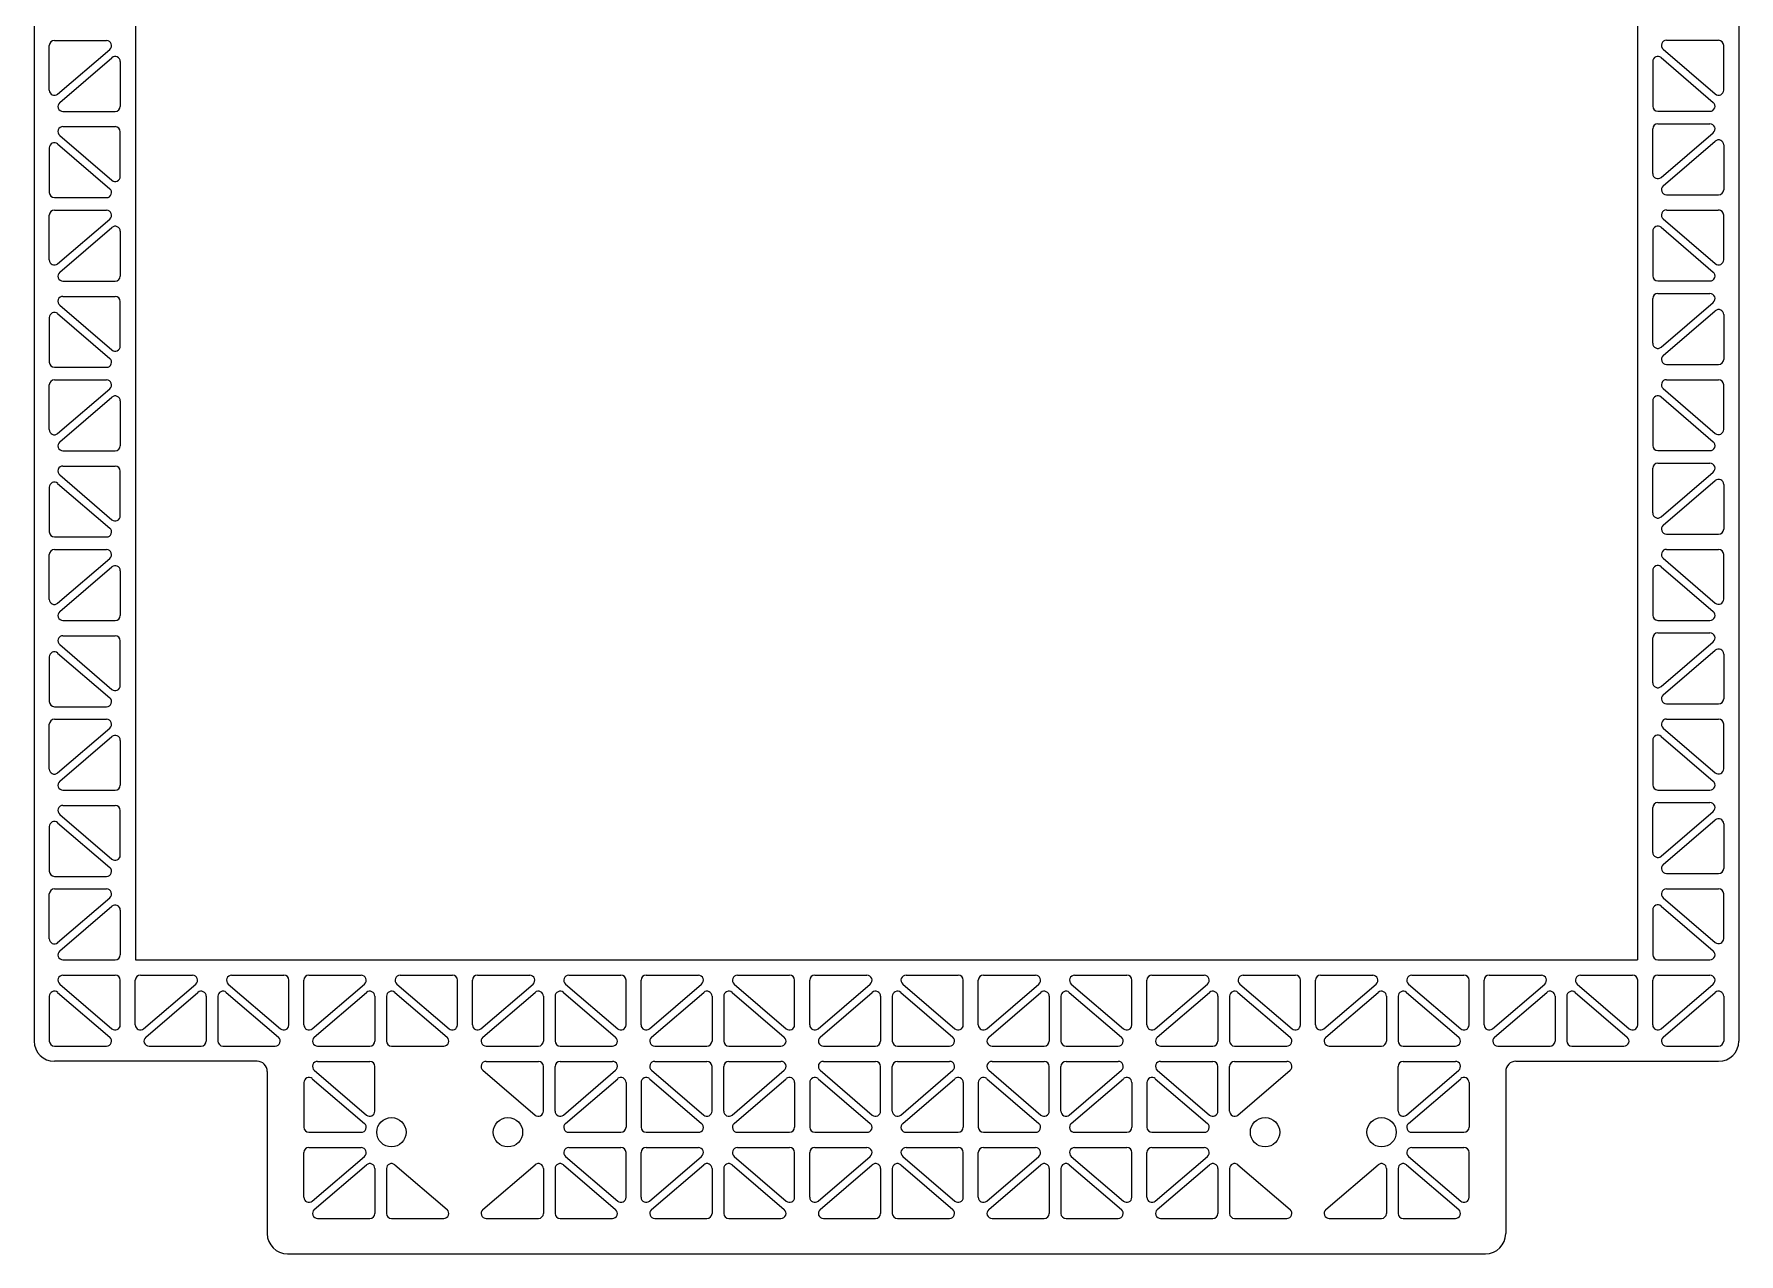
# Model space of a CAD drawing. Extents: x -3.36 to 3.27, y -5.61 to 4.11.
# Drawn here: x -3.36 to 3.27, y -5.61 to -0.87 of the extents above; entities that cross this region are included whole.
import ezdxf

# ---------------------------------------------------------------- set-up
doc = ezdxf.new("R2010")
doc.units = 0
doc.header["$MEASUREMENT"] = 0
doc.layers.add('VISIBLE', color=7, linetype='CONTINUOUS')

msp = doc.modelspace()

# ---------------------------------------------------------------- linework, layer by layer
at = {"layer": 'VISIBLE'}
for p, q in [((-3.3583, 4.0331), (-3.3583, -4.7811)), ((3.2657, 4.0331), (3.2657, -4.7811)), ((-2.9646, 3.7181), (-2.9646, -4.4661)), ((2.872, 3.7181), (2.872, -4.4661)), ((-3.2992, -1.0886), (-3.2992, -0.9149)), ((-3.2795, -0.8952), (-3.0768, -0.8952)), ((2.9842, -0.8946), (3.1869, -0.8946)), ((3.2066, -1.088), (3.2066, -0.9143)), ((-3.2667, -1.1035), (-3.064, -0.9298)), ((-3.2588, -1.1361), (-3.0561, -0.9624)), ((-3.0236, -0.9773), (-3.0236, -1.1511)), ((2.931, -0.9768), (2.931, -1.1505)), ((2.9635, -0.9618), (3.1662, -1.1356)), ((2.9714, -0.9292), (3.1741, -1.103)), ((-3.246, -1.1708), (-3.0433, -1.1708)), ((2.9507, -1.1702), (3.1534, -1.1702)), ((-3.246, -1.2299), (-3.0433, -1.2299)), ((-3.0236, -1.4233), (-3.0236, -1.2496)), ((2.931, -1.4123), (2.931, -1.2386)), ((2.9507, -1.2189), (3.1534, -1.2189)), ((2.9635, -1.4273), (3.1662, -1.2535)), ((-3.2992, -1.3121), (-3.2992, -1.4858)), ((-3.2667, -1.2971), (-3.064, -1.4709)), ((-3.2588, -1.2646), (-3.0561, -1.4383)), ((2.9714, -1.4599), (3.1741, -1.2861)), ((3.2066, -1.3011), (3.2066, -1.4748)), ((-3.2795, -1.5055), (-3.0768, -1.5055)), ((2.9842, -1.4945), (3.1869, -1.4945)), ((-3.2992, -1.7476), (-3.2992, -1.5739)), ((-3.2795, -1.5542), (-3.0768, -1.5542)), ((-3.2667, -1.7626), (-3.064, -1.5889)), ((2.9714, -1.5883), (3.1741, -1.762)), ((2.9842, -1.5537), (3.1869, -1.5537)), ((3.2066, -1.7471), (3.2066, -1.5733)), ((-3.2588, -1.7952), (-3.0561, -1.6214)), ((-3.0236, -1.6364), (-3.0236, -1.8101)), ((2.931, -1.6358), (2.931, -1.8096)), ((2.9635, -1.6209), (3.1662, -1.7946)), ((-3.246, -1.8298), (-3.0433, -1.8298)), ((2.9507, -1.8292), (3.1534, -1.8292)), ((-3.246, -1.889), (-3.0433, -1.889)), ((-3.0236, -2.0824), (-3.0236, -1.9087)), ((2.931, -2.0714), (2.931, -1.8976)), ((2.9507, -1.878), (3.1534, -1.878)), ((2.9635, -2.0863), (3.1662, -1.9126)), ((-3.2992, -1.9711), (-3.2992, -2.1449)), ((-3.2667, -1.9562), (-3.064, -2.1299)), ((-3.2588, -1.9236), (-3.0561, -2.0973)), ((2.9714, -2.1189), (3.1741, -1.9452)), ((3.2066, -1.9601), (3.2066, -2.1339)), ((-3.2795, -2.1646), (-3.0768, -2.1646)), ((2.9842, -2.1535), (3.1869, -2.1535)), ((-3.2992, -2.4067), (-3.2992, -2.233)), ((-3.2795, -2.2133), (-3.0768, -2.2133)), ((-3.2667, -2.4216), (-3.064, -2.2479)), ((2.9714, -2.2473), (3.1741, -2.4211)), ((2.9842, -2.2127), (3.1869, -2.2127)), ((3.2066, -2.4061), (3.2066, -2.2324)), ((-3.2588, -2.4542), (-3.0561, -2.2805)), ((-3.0236, -2.2954), (-3.0236, -2.4692)), ((2.931, -2.2949), (2.931, -2.4686)), ((2.9635, -2.2799), (3.1662, -2.4537)), ((-3.246, -2.4889), (-3.0433, -2.4889)), ((2.9507, -2.4883), (3.1534, -2.4883)), ((-3.2588, -2.5827), (-3.0561, -2.7564)), ((-3.246, -2.548), (-3.0433, -2.548)), ((-3.0236, -2.7415), (-3.0236, -2.5677)), ((2.931, -2.7304), (2.931, -2.5567)), ((2.9507, -2.537), (3.1534, -2.537)), ((2.9635, -2.7454), (3.1662, -2.5716)), ((-3.2992, -2.6302), (-3.2992, -2.8039)), ((-3.2667, -2.6153), (-3.064, -2.789)), ((2.9714, -2.778), (3.1741, -2.6042)), ((3.2066, -2.6192), (3.2066, -2.7929)), ((-3.2795, -2.8236), (-3.0768, -2.8236)), ((2.9842, -2.8126), (3.1869, -2.8126)), ((-3.2992, -3.0658), (-3.2992, -2.892)), ((-3.2795, -2.8723), (-3.0768, -2.8723)), ((-3.2667, -3.0807), (-3.064, -2.907)), ((2.9714, -2.9064), (3.1741, -3.0801)), ((2.9842, -2.8718), (3.1869, -2.8718)), ((3.2066, -3.0652), (3.2066, -2.8915)), ((-3.2588, -3.1133), (-3.0561, -2.9396)), ((-3.0236, -2.9545), (-3.0236, -3.1282)), ((2.931, -2.9539), (2.931, -3.1277)), ((2.9635, -2.939), (3.1662, -3.1127)), ((-3.246, -3.1479), (-3.0433, -3.1479)), ((2.9507, -3.1474), (3.1534, -3.1474)), ((-3.2588, -3.2417), (-3.0561, -3.4155)), ((-3.246, -3.2071), (-3.0433, -3.2071)), ((-3.0236, -3.4005), (-3.0236, -3.2268)), ((2.931, -3.3895), (2.931, -3.2158)), ((2.9507, -3.1961), (3.1534, -3.1961)), ((2.9635, -3.4044), (3.1662, -3.2307)), ((-3.2992, -3.2893), (-3.2992, -3.463)), ((-3.2667, -3.2743), (-3.064, -3.448)), ((2.9714, -3.437), (3.1741, -3.2633)), ((3.2066, -3.2782), (3.2066, -3.452)), ((-3.2795, -3.4827), (-3.0768, -3.4827)), ((2.9842, -3.4717), (3.1869, -3.4717)), ((-3.2992, -3.7248), (-3.2992, -3.5511)), ((-3.2795, -3.5314), (-3.0768, -3.5314)), ((-3.2667, -3.7398), (-3.064, -3.566)), ((2.9714, -3.5655), (3.1741, -3.7392)), ((2.9842, -3.5308), (3.1869, -3.5308)), ((3.2066, -3.7242), (3.2066, -3.5505)), ((-3.2588, -3.7723), (-3.0561, -3.5986)), ((-3.0236, -3.6136), (-3.0236, -3.7873)), ((2.931, -3.613), (2.931, -3.7867)), ((2.9635, -3.598), (3.1662, -3.7718)), ((-3.246, -3.807), (-3.0433, -3.807)), ((2.9507, -3.8064), (3.1534, -3.8064)), ((-3.2588, -3.9008), (-3.0561, -4.0745)), ((-3.246, -3.8661), (-3.0433, -3.8661)), ((-3.0236, -4.0596), (-3.0236, -3.8858)), ((2.931, -4.0485), (2.931, -3.8748)), ((2.9507, -3.8551), (3.1534, -3.8551)), ((2.9635, -4.0635), (3.1662, -3.8898)), ((-3.2992, -3.9483), (-3.2992, -4.122)), ((-3.2667, -3.9334), (-3.064, -4.1071)), ((2.9714, -4.0961), (3.1741, -3.9223)), ((3.2066, -3.9373), (3.2066, -4.111)), ((-3.2795, -4.1417), (-3.0768, -4.1417)), ((2.9842, -4.1307), (3.1869, -4.1307)), ((-3.2992, -4.3839), (-3.2992, -4.2101)), ((-3.2795, -4.1904), (-3.0768, -4.1904)), ((-3.2667, -4.3988), (-3.064, -4.2251)), ((2.9714, -4.2245), (3.1741, -4.3982)), ((2.9842, -4.1899), (3.1869, -4.1899)), ((3.2066, -4.3833), (3.2066, -4.2096)), ((-3.2588, -4.4314), (-3.0561, -4.2577)), ((-3.0236, -4.2726), (-3.0236, -4.4463)), ((2.931, -4.272), (2.931, -4.4458)), ((2.9635, -4.2571), (3.1662, -4.4308)), ((-3.246, -4.466), (-3.0433, -4.466)), ((-2.9646, -4.4661), (2.872, -4.4661)), ((2.9507, -4.4655), (3.1534, -4.4655)), ((-3.2588, -4.5598), (-3.0561, -4.7336)), ((-3.246, -4.5252), (-3.0433, -4.5252)), ((-3.0236, -4.7186), (-3.0236, -4.5449)), ((-2.9651, -4.7186), (-2.9651, -4.5449)), ((-2.9454, -4.5252), (-2.7427, -4.5252)), ((-2.9326, -4.7336), (-2.7299, -4.5598)), ((-2.6037, -4.5598), (-2.401, -4.7336)), ((-2.5909, -4.5252), (-2.3882, -4.5252)), ((-2.3685, -4.7186), (-2.3685, -4.5449)), ((-2.3099, -4.7186), (-2.3099, -4.5449)), ((-2.2903, -4.5252), (-2.0876, -4.5252)), ((-2.2774, -4.7336), (-2.0748, -4.5598)), ((-1.9486, -4.5598), (-1.7459, -4.7336)), ((-1.9358, -4.5252), (-1.7331, -4.5252)), ((-1.7134, -4.7186), (-1.7134, -4.5449)), ((-1.6548, -4.7186), (-1.6548, -4.5449)), ((-1.6351, -4.5252), (-1.4325, -4.5252)), ((-1.6223, -4.7336), (-1.4196, -4.5598)), ((-1.2935, -4.5598), (-1.0908, -4.7336)), ((-1.2806, -4.5252), (-1.078, -4.5252)), ((-1.0583, -4.7186), (-1.0583, -4.5449)), ((-0.9997, -4.7186), (-0.9997, -4.5449)), ((-0.98, -4.5252), (-0.7773, -4.5252)), ((-0.9672, -4.7336), (-0.7645, -4.5598)), ((-0.6383, -4.5598), (-0.4356, -4.7336)), ((-0.6255, -4.5252), (-0.4228, -4.5252)), ((-0.4031, -4.7186), (-0.4031, -4.5449)), ((-0.3446, -4.7186), (-0.3446, -4.5449)), ((-0.3249, -4.5252), (-0.1222, -4.5252)), ((-0.3121, -4.7336), (-0.1094, -4.5598)), ((0.0168, -4.5598), (0.2195, -4.7336)), ((0.0296, -4.5252), (0.2323, -4.5252)), ((0.252, -4.7186), (0.252, -4.5449)), ((0.3105, -4.7186), (0.3105, -4.5449)), ((0.3302, -4.5252), (0.5329, -4.5252)), ((0.343, -4.7336), (0.5457, -4.5598)), ((0.6719, -4.5598), (0.8746, -4.7336)), ((0.6847, -4.5252), (0.8874, -4.5252)), ((0.9071, -4.7186), (0.9071, -4.5449)), ((0.9656, -4.7186), (0.9656, -4.5449)), ((0.9853, -4.5252), (1.188, -4.5252)), ((0.9981, -4.7336), (1.2008, -4.5598)), ((1.327, -4.5598), (1.5297, -4.7336)), ((1.3398, -4.5252), (1.5425, -4.5252)), ((1.5622, -4.7186), (1.5622, -4.5449)), ((1.6208, -4.7186), (1.6208, -4.5449)), ((1.6404, -4.5252), (1.8431, -4.5252)), ((1.6533, -4.7336), (1.856, -4.5598)), ((1.9821, -4.5598), (2.1848, -4.7336)), ((1.9949, -4.5252), (2.1976, -4.5252)), ((2.2173, -4.7186), (2.2173, -4.5449)), ((2.2759, -4.7186), (2.2759, -4.5449)), ((2.2956, -4.5252), (2.4983, -4.5252)), ((2.3084, -4.7336), (2.5111, -4.5598)), ((2.6373, -4.5598), (2.8399, -4.7336)), ((2.6501, -4.5252), (2.8528, -4.5252)), ((2.8724, -4.7186), (2.8724, -4.5449)), ((2.931, -4.7186), (2.931, -4.5449)), ((2.9507, -4.5252), (3.1534, -4.5252)), ((2.9635, -4.7336), (3.1662, -4.5598)), ((-3.2992, -4.6074), (-3.2992, -4.7811)), ((-3.2667, -4.5924), (-3.064, -4.7662)), ((-2.9247, -4.7662), (-2.722, -4.5924)), ((-2.6895, -4.6074), (-2.6895, -4.7811)), ((-2.6441, -4.6074), (-2.6441, -4.7811)), ((-2.6116, -4.5924), (-2.4089, -4.7662)), ((-2.2695, -4.7662), (-2.0669, -4.5924)), ((-2.0344, -4.6074), (-2.0344, -4.7811)), ((-1.989, -4.6074), (-1.989, -4.7811)), ((-1.9565, -4.5924), (-1.7538, -4.7662)), ((-1.6144, -4.7662), (-1.4117, -4.5924)), ((-1.3792, -4.6074), (-1.3792, -4.7811)), ((-1.3339, -4.6074), (-1.3339, -4.7811)), ((-1.3014, -4.5924), (-1.0987, -4.7662)), ((-0.9593, -4.7662), (-0.7566, -4.5924)), ((-0.7241, -4.6074), (-0.7241, -4.7811)), ((-0.6787, -4.6074), (-0.6787, -4.7811)), ((-0.6462, -4.5924), (-0.4436, -4.7662)), ((-0.3042, -4.7662), (-0.1015, -4.5924)), ((-0.069, -4.6074), (-0.069, -4.7811)), ((-0.0236, -4.6074), (-0.0236, -4.7811)), ((0.0089, -4.5924), (0.2116, -4.7662)), ((0.3509, -4.7662), (0.5536, -4.5924)), ((0.5861, -4.6074), (0.5861, -4.7811)), ((0.6315, -4.6074), (0.6315, -4.7811)), ((0.664, -4.5924), (0.8667, -4.7662)), ((1.006, -4.7662), (1.2087, -4.5924)), ((1.2412, -4.6074), (1.2412, -4.7811)), ((1.2866, -4.6074), (1.2866, -4.7811)), ((1.3191, -4.5924), (1.5218, -4.7662)), ((1.6612, -4.7662), (1.8639, -4.5924)), ((1.8964, -4.6074), (1.8964, -4.7811)), ((1.9417, -4.6074), (1.9417, -4.7811)), ((1.9742, -4.5924), (2.1769, -4.7662)), ((2.3163, -4.7662), (2.519, -4.5924)), ((2.5515, -4.6074), (2.5515, -4.7811)), ((2.5969, -4.6074), (2.5969, -4.7811)), ((2.6293, -4.5924), (2.832, -4.7662)), ((2.9714, -4.7662), (3.1741, -4.5924)), ((3.2066, -4.6074), (3.2066, -4.7811)), ((-3.2795, -4.8008), (-3.0768, -4.8008)), ((-2.9118, -4.8008), (-2.7092, -4.8008)), ((-2.6244, -4.8008), (-2.4217, -4.8008)), ((-2.2567, -4.8008), (-2.054, -4.8008)), ((-1.9693, -4.8008), (-1.7666, -4.8008)), ((-1.6016, -4.8008), (-1.3989, -4.8008)), ((-1.3142, -4.8008), (-1.1115, -4.8008)), ((-0.9465, -4.8008), (-0.7438, -4.8008)), ((-0.6591, -4.8008), (-0.4564, -4.8008)), ((-0.2914, -4.8008), (-0.0887, -4.8008)), ((-0.0039, -4.8008), (0.1988, -4.8008)), ((0.3637, -4.8008), (0.5664, -4.8008)), ((0.6512, -4.8008), (0.8539, -4.8008)), ((1.0189, -4.8008), (1.2216, -4.8008)), ((1.3063, -4.8008), (1.509, -4.8008)), ((1.674, -4.8008), (1.8767, -4.8008)), ((1.9614, -4.8008), (2.1641, -4.8008)), ((2.3291, -4.8008), (2.5318, -4.8008)), ((2.6165, -4.8008), (2.8192, -4.8008)), ((2.9842, -4.8008), (3.1869, -4.8008)), ((-2.4918, -4.8598), (-3.2795, -4.8598)), ((-2.4524, -4.899), (-2.4524, -5.5291)), ((-2.2695, -4.8948), (-2.0669, -5.0685)), ((-2.2567, -4.8601), (-2.054, -4.8601)), ((-2.0344, -5.0536), (-2.0344, -4.8798)), ((-1.6144, -4.8948), (-1.4117, -5.0685)), ((-1.6016, -4.8601), (-1.3989, -4.8601)), ((-1.3792, -5.0536), (-1.3792, -4.8798)), ((-1.3339, -5.0536), (-1.3339, -4.8798)), ((-1.3142, -4.8601), (-1.1115, -4.8601)), ((-1.3014, -5.0685), (-1.0987, -4.8948)), ((-0.9593, -4.8948), (-0.7566, -5.0685)), ((-0.9465, -4.8601), (-0.7438, -4.8601)), ((-0.7241, -5.0536), (-0.7241, -4.8798)), ((-0.6787, -5.0536), (-0.6787, -4.8798)), ((-0.6591, -4.8601), (-0.4564, -4.8601)), ((-0.6462, -5.0685), (-0.4436, -4.8948)), ((-0.3042, -4.8948), (-0.1015, -5.0685)), ((-0.2914, -4.8601), (-0.0887, -4.8601)), ((-0.069, -5.0536), (-0.069, -4.8798)), ((-0.0236, -5.0536), (-0.0236, -4.8798)), ((-0.0039, -4.8601), (0.1988, -4.8601)), ((0.0089, -5.0685), (0.2116, -4.8948)), ((0.3509, -4.8948), (0.5536, -5.0685)), ((0.3637, -4.8601), (0.5664, -4.8601)), ((0.5861, -5.0536), (0.5861, -4.8798)), ((0.6315, -5.0536), (0.6315, -4.8798)), ((0.6512, -4.8601), (0.8539, -4.8601)), ((0.664, -5.0685), (0.8667, -4.8948)), ((1.006, -4.8948), (1.2087, -5.0685)), ((1.0189, -4.8601), (1.2216, -4.8601)), ((1.2412, -5.0536), (1.2412, -4.8798)), ((1.2866, -5.0536), (1.2866, -4.8798)), ((1.3063, -4.8601), (1.509, -4.8601)), ((1.3191, -5.0685), (1.5218, -4.8948)), ((1.9417, -5.0536), (1.9417, -4.8798)), ((1.9614, -4.8601), (2.1641, -4.8601)), ((1.9742, -5.0685), (2.1769, -4.8948)), ((2.3599, -4.899), (2.3599, -5.5291)), ((2.3993, -4.8598), (3.187, -4.8598)), ((-2.3099, -4.9423), (-2.3099, -5.116)), ((-2.2774, -4.9274), (-2.0748, -5.1011)), ((-1.2935, -5.1011), (-1.0908, -4.9274)), ((-1.0583, -4.9423), (-1.0583, -5.116)), ((-0.9997, -4.9423), (-0.9997, -5.116)), ((-0.9672, -4.9274), (-0.7645, -5.1011)), ((-0.6383, -5.1011), (-0.4356, -4.9274)), ((-0.4031, -4.9423), (-0.4031, -5.116)), ((-0.3446, -4.9423), (-0.3446, -5.116)), ((-0.3121, -4.9274), (-0.1094, -5.1011)), ((0.0168, -5.1011), (0.2195, -4.9274)), ((0.252, -4.9423), (0.252, -5.116)), ((0.3105, -4.9423), (0.3105, -5.116)), ((0.343, -4.9274), (0.5457, -5.1011)), ((0.6719, -5.1011), (0.8746, -4.9274)), ((0.9071, -4.9423), (0.9071, -5.116)), ((0.9656, -4.9423), (0.9656, -5.116)), ((0.9981, -4.9274), (1.2008, -5.1011)), ((1.9821, -5.1011), (2.1848, -4.9274)), ((2.2173, -4.9423), (2.2173, -5.116)), ((-2.2903, -5.1357), (-2.0876, -5.1357)), ((-1.2806, -5.1357), (-1.078, -5.1357)), ((-0.98, -5.1357), (-0.7773, -5.1357)), ((-0.6255, -5.1357), (-0.4228, -5.1357)), ((-0.3249, -5.1357), (-0.1222, -5.1357)), ((0.0296, -5.1357), (0.2323, -5.1357)), ((0.3302, -5.1357), (0.5329, -5.1357)), ((0.6847, -5.1357), (0.8874, -5.1357)), ((0.9853, -5.1357), (1.188, -5.1357)), ((1.9949, -5.1357), (2.1976, -5.1357)), ((-2.3099, -5.3881), (-2.3099, -5.2143)), ((-2.2903, -5.1947), (-2.0876, -5.1947)), ((-2.2774, -5.403), (-2.0748, -5.2293)), ((-1.2935, -5.2293), (-1.0908, -5.403)), ((-1.2806, -5.1947), (-1.078, -5.1947)), ((-1.0583, -5.3881), (-1.0583, -5.2143)), ((-0.9997, -5.3881), (-0.9997, -5.2143)), ((-0.98, -5.1947), (-0.7773, -5.1947)), ((-0.9672, -5.403), (-0.7645, -5.2293)), ((-0.6383, -5.2293), (-0.4356, -5.403)), ((-0.6255, -5.1947), (-0.4228, -5.1947)), ((-0.4031, -5.3881), (-0.4031, -5.2143)), ((-0.3446, -5.3881), (-0.3446, -5.2143)), ((-0.3249, -5.1947), (-0.1222, -5.1947)), ((-0.3121, -5.403), (-0.1094, -5.2293)), ((0.0168, -5.2293), (0.2195, -5.403)), ((0.0296, -5.1947), (0.2323, -5.1947)), ((0.252, -5.3881), (0.252, -5.2143)), ((0.3105, -5.3881), (0.3105, -5.2143)), ((0.3302, -5.1947), (0.5329, -5.1947)), ((0.343, -5.403), (0.5457, -5.2293)), ((0.6719, -5.2293), (0.8746, -5.403)), ((0.6847, -5.1947), (0.8874, -5.1947)), ((0.9071, -5.3881), (0.9071, -5.2143)), ((0.9656, -5.3881), (0.9656, -5.2143)), ((0.9853, -5.1947), (1.188, -5.1947)), ((0.9981, -5.403), (1.2008, -5.2293)), ((1.9821, -5.2293), (2.1848, -5.403)), ((1.9949, -5.1947), (2.1976, -5.1947)), ((2.2173, -5.3881), (2.2173, -5.2143)), ((-2.2695, -5.4356), (-2.0669, -5.2619)), ((-2.0344, -5.2768), (-2.0344, -5.4506)), ((-1.989, -5.2768), (-1.989, -5.4506)), ((-1.9565, -5.2619), (-1.7538, -5.4356)), ((-1.6144, -5.4356), (-1.4117, -5.2619)), ((-1.3792, -5.2768), (-1.3792, -5.4506)), ((-1.3339, -5.2768), (-1.3339, -5.4506)), ((-1.3014, -5.2619), (-1.0987, -5.4356)), ((-0.9593, -5.4356), (-0.7566, -5.2619)), ((-0.7241, -5.2768), (-0.7241, -5.4506)), ((-0.6787, -5.2768), (-0.6787, -5.4506)), ((-0.6462, -5.2619), (-0.4436, -5.4356)), ((-0.3042, -5.4356), (-0.1015, -5.2619)), ((-0.069, -5.2768), (-0.069, -5.4506)), ((-0.0236, -5.2768), (-0.0236, -5.4506)), ((0.0089, -5.2619), (0.2116, -5.4356)), ((0.3509, -5.4356), (0.5536, -5.2619)), ((0.5861, -5.2768), (0.5861, -5.4506)), ((0.6315, -5.2768), (0.6315, -5.4506)), ((0.664, -5.2619), (0.8667, -5.4356)), ((1.006, -5.4356), (1.2087, -5.2619)), ((1.2412, -5.2768), (1.2412, -5.4506)), ((1.2866, -5.2768), (1.2866, -5.4506)), ((1.3191, -5.2619), (1.5218, -5.4356)), ((1.6612, -5.4356), (1.8639, -5.2619)), ((1.8964, -5.2768), (1.8964, -5.4506)), ((1.9417, -5.2768), (1.9417, -5.4506)), ((1.9742, -5.2619), (2.1769, -5.4356)), ((-2.2567, -5.4703), (-2.054, -5.4703)), ((-1.9693, -5.4703), (-1.7666, -5.4703)), ((-1.6016, -5.4703), (-1.3989, -5.4703)), ((-1.3142, -5.4703), (-1.1115, -5.4703)), ((-0.9465, -5.4703), (-0.7438, -5.4703)), ((-0.6591, -5.4703), (-0.4564, -5.4703)), ((-0.2914, -5.4703), (-0.0887, -5.4703)), ((-0.0039, -5.4703), (0.1988, -5.4703)), ((0.3637, -5.4703), (0.5664, -5.4703)), ((0.6512, -5.4703), (0.8539, -5.4703)), ((1.0189, -5.4703), (1.2216, -5.4703)), ((1.3063, -5.4703), (1.509, -5.4703)), ((1.674, -5.4703), (1.8767, -5.4703)), ((1.9614, -5.4703), (2.1641, -5.4703)), ((-2.3737, -5.6079), (2.2811, -5.6079))]:
    msp.add_line(p, q, dxfattribs=at)
for centre in [(-1.9698, -5.1354), (-1.5171, -5.1354), (1.4246, -5.1354), (1.8773, -5.1354)]:
    msp.add_circle(centre, 0.0571, dxfattribs=at)
for centre, radius, start, end in [((-3.2795, -0.9149), 0.0197, 90, 180), ((-3.0768, -0.9149), 0.0197, 310.60129, 90), ((2.9842, -0.9143), 0.0197, 90, 229.39871), ((3.1869, -0.9143), 0.0197, 0, 90), ((-3.0433, -0.9773), 0.0197, 0, 130.60129), ((2.9507, -0.9768), 0.0197, 49.39871, 180), ((-3.2795, -1.0886), 0.0197, 180, 310.60129), ((3.1869, -1.088), 0.0197, 229.39871, 0), ((-3.246, -1.1511), 0.0197, 130.60129, 270), ((-3.0433, -1.1511), 0.0197, 270, 0), ((2.9507, -1.1505), 0.0197, 180, 270), ((3.1534, -1.1505), 0.0197, 270, 49.39871), ((-3.246, -1.2496), 0.0197, 90, 229.39871), ((-3.0433, -1.2496), 0.0197, 0, 90), ((2.9507, -1.2386), 0.0197, 90, 180), ((3.1534, -1.2386), 0.0197, 310.60129, 90), ((-3.2795, -1.3121), 0.0197, 49.39871, 180), ((3.1869, -1.3011), 0.0197, 0, 130.60129), ((-3.0433, -1.4233), 0.0197, 229.39871, 0), ((2.9507, -1.4123), 0.0197, 180, 310.60129), ((-3.2795, -1.4858), 0.0197, 180, 270), ((-3.0768, -1.4858), 0.0197, 270, 49.39871), ((2.9842, -1.4748), 0.0197, 130.60129, 270), ((3.1869, -1.4748), 0.0197, 270, 0), ((-3.2795, -1.5739), 0.0197, 90, 180), ((-3.0768, -1.5739), 0.0197, 310.60129, 90), ((2.9842, -1.5733), 0.0197, 90, 229.39871), ((3.1869, -1.5733), 0.0197, 0, 90), ((-3.0433, -1.6364), 0.0197, 0, 130.60129), ((2.9507, -1.6358), 0.0197, 49.39871, 180), ((-3.2795, -1.7476), 0.0197, 180, 310.60129), ((3.1869, -1.7471), 0.0197, 229.39871, 0), ((-3.246, -1.8101), 0.0197, 130.60129, 270), ((-3.0433, -1.8101), 0.0197, 270, 0), ((2.9507, -1.8096), 0.0197, 180, 270), ((3.1534, -1.8096), 0.0197, 270, 49.39871), ((-3.246, -1.9087), 0.0197, 90, 229.39871), ((-3.0433, -1.9087), 0.0197, 0, 90), ((2.9507, -1.8976), 0.0197, 90, 180), ((3.1534, -1.8976), 0.0197, 310.60129, 90), ((-3.2795, -1.9711), 0.0197, 49.39871, 180), ((3.1869, -1.9601), 0.0197, 0, 130.60129), ((-3.0433, -2.0824), 0.0197, 229.39871, 0), ((2.9507, -2.0714), 0.0197, 180, 310.60129), ((2.9842, -2.1339), 0.0197, 130.60129, 270), ((-3.2795, -2.1449), 0.0197, 180, 270), ((-3.0768, -2.1449), 0.0197, 270, 49.39871), ((3.1869, -2.1339), 0.0197, 270, 0), ((-3.2795, -2.233), 0.0197, 90, 180), ((-3.0768, -2.233), 0.0197, 310.60129, 90), ((2.9842, -2.2324), 0.0197, 90, 229.39871), ((3.1869, -2.2324), 0.0197, 0, 90), ((-3.0433, -2.2954), 0.0197, 0, 130.60129), ((2.9507, -2.2949), 0.0197, 49.39871, 180), ((-3.2795, -2.4067), 0.0197, 180, 310.60129), ((3.1869, -2.4061), 0.0197, 229.39871, 0), ((-3.246, -2.4692), 0.0197, 130.60129, 270), ((-3.0433, -2.4692), 0.0197, 270, 0), ((2.9507, -2.4686), 0.0197, 180, 270), ((3.1534, -2.4686), 0.0197, 270, 49.39871), ((-3.246, -2.5677), 0.0197, 90, 229.39871), ((-3.0433, -2.5677), 0.0197, 0, 90), ((2.9507, -2.5567), 0.0197, 90, 180), ((3.1534, -2.5567), 0.0197, 310.60129, 90), ((-3.2795, -2.6302), 0.0197, 49.39871, 180), ((3.1869, -2.6192), 0.0197, 0, 130.60129), ((-3.0433, -2.7415), 0.0197, 229.39871, 0), ((2.9507, -2.7304), 0.0197, 180, 310.60129), ((2.9842, -2.7929), 0.0197, 130.60129, 270), ((-3.2795, -2.8039), 0.0197, 180, 270), ((-3.0768, -2.8039), 0.0197, 270, 49.39871), ((3.1869, -2.7929), 0.0197, 270, 0), ((-3.2795, -2.892), 0.0197, 90, 180), ((-3.0768, -2.892), 0.0197, 310.60129, 90), ((2.9842, -2.8915), 0.0197, 90, 229.39871), ((3.1869, -2.8915), 0.0197, 0, 90), ((-3.0433, -2.9545), 0.0197, 0, 130.60129), ((2.9507, -2.9539), 0.0197, 49.39871, 180), ((-3.2795, -3.0658), 0.0197, 180, 310.60129), ((3.1534, -3.1277), 0.0197, 270, 49.39871), ((3.1869, -3.0652), 0.0197, 229.39871, 0), ((-3.246, -3.1282), 0.0197, 130.60129, 270), ((-3.0433, -3.1282), 0.0197, 270, 0), ((2.9507, -3.1277), 0.0197, 180, 270), ((-3.246, -3.2268), 0.0197, 90, 229.39871), ((-3.0433, -3.2268), 0.0197, 0, 90), ((2.9507, -3.2158), 0.0197, 90, 180), ((3.1534, -3.2158), 0.0197, 310.60129, 90), ((-3.2795, -3.2893), 0.0197, 49.39871, 180), ((3.1869, -3.2782), 0.0197, 0, 130.60129), ((-3.0433, -3.4005), 0.0197, 229.39871, 0), ((2.9507, -3.3895), 0.0197, 180, 310.60129), ((2.9842, -3.452), 0.0197, 130.60129, 270), ((-3.2795, -3.463), 0.0197, 180, 270), ((-3.0768, -3.463), 0.0197, 270, 49.39871), ((3.1869, -3.452), 0.0197, 270, 0), ((-3.2795, -3.5511), 0.0197, 90, 180), ((-3.0768, -3.5511), 0.0197, 310.60129, 90), ((2.9842, -3.5505), 0.0197, 90, 229.39871), ((3.1869, -3.5505), 0.0197, 0, 90), ((-3.0433, -3.6136), 0.0197, 0, 130.60129), ((2.9507, -3.613), 0.0197, 49.39871, 180), ((-3.2795, -3.7248), 0.0197, 180, 310.60129), ((-3.246, -3.7873), 0.0197, 130.60129, 270), ((3.1534, -3.7867), 0.0197, 270, 49.39871), ((3.1869, -3.7242), 0.0197, 229.39871, 0), ((-3.0433, -3.7873), 0.0197, 270, 0), ((2.9507, -3.7867), 0.0197, 180, 270), ((-3.246, -3.8858), 0.0197, 90, 229.39871), ((-3.0433, -3.8858), 0.0197, 0, 90), ((2.9507, -3.8748), 0.0197, 90, 180), ((3.1534, -3.8748), 0.0197, 310.60129, 90), ((-3.2795, -3.9483), 0.0197, 49.39871, 180), ((3.1869, -3.9373), 0.0197, 0, 130.60129), ((-3.0433, -4.0596), 0.0197, 229.39871, 0), ((2.9507, -4.0485), 0.0197, 180, 310.60129), ((2.9842, -4.111), 0.0197, 130.60129, 270), ((-3.2795, -4.122), 0.0197, 180, 270), ((-3.0768, -4.122), 0.0197, 270, 49.39871), ((3.1869, -4.111), 0.0197, 270, 0), ((-3.2795, -4.2101), 0.0197, 90, 180), ((-3.0768, -4.2101), 0.0197, 310.60129, 90), ((2.9842, -4.2096), 0.0197, 90, 229.39871), ((3.1869, -4.2096), 0.0197, 0, 90), ((-3.0433, -4.2726), 0.0197, 0, 130.60129), ((2.9507, -4.272), 0.0197, 49.39871, 180), ((-3.2795, -4.3839), 0.0197, 180, 310.60129), ((-3.246, -4.4463), 0.0197, 130.60129, 270), ((3.1534, -4.4458), 0.0197, 270, 49.39871), ((3.1869, -4.3833), 0.0197, 229.39871, 0), ((-3.0433, -4.4463), 0.0197, 270, 0), ((2.9507, -4.4458), 0.0197, 180, 270), ((-3.246, -4.5449), 0.0197, 90, 229.39871), ((-3.0433, -4.5449), 0.0197, 0, 90), ((-2.9454, -4.5449), 0.0197, 90, 180), ((-2.7427, -4.5449), 0.0197, 310.60129, 90), ((-2.5909, -4.5449), 0.0197, 90, 229.39871), ((-2.3882, -4.5449), 0.0197, 0, 90), ((-2.2903, -4.5449), 0.0197, 90, 180), ((-2.0876, -4.5449), 0.0197, 310.60129, 90), ((-1.9358, -4.5449), 0.0197, 90, 229.39871), ((-1.7331, -4.5449), 0.0197, 0, 90), ((-1.6351, -4.5449), 0.0197, 90, 180), ((-1.4325, -4.5449), 0.0197, 310.60129, 90), ((-1.2806, -4.5449), 0.0197, 90, 229.39871), ((-1.078, -4.5449), 0.0197, 0, 90), ((-0.98, -4.5449), 0.0197, 90, 180), ((-0.7773, -4.5449), 0.0197, 310.60129, 90), ((-0.6255, -4.5449), 0.0197, 90, 229.39871), ((-0.4228, -4.5449), 0.0197, 0, 90), ((-0.3249, -4.5449), 0.0197, 90, 180), ((-0.1222, -4.5449), 0.0197, 310.60129, 90), ((0.0296, -4.5449), 0.0197, 90, 229.39871), ((0.2323, -4.5449), 0.0197, 0, 90), ((0.3302, -4.5449), 0.0197, 90, 180), ((0.5329, -4.5449), 0.0197, 310.60129, 90), ((0.6847, -4.5449), 0.0197, 90, 229.39871), ((0.8874, -4.5449), 0.0197, 0, 90), ((0.9853, -4.5449), 0.0197, 90, 180), ((1.188, -4.5449), 0.0197, 310.60129, 90), ((1.3398, -4.5449), 0.0197, 90, 229.39871), ((1.5425, -4.5449), 0.0197, 0, 90), ((1.6404, -4.5449), 0.0197, 90, 180), ((1.8431, -4.5449), 0.0197, 310.60129, 90), ((1.9949, -4.5449), 0.0197, 90, 229.39871), ((2.1976, -4.5449), 0.0197, 0, 90), ((2.2956, -4.5449), 0.0197, 90, 180), ((2.4983, -4.5449), 0.0197, 310.60129, 90), ((2.6501, -4.5449), 0.0197, 90, 229.39871), ((2.8528, -4.5449), 0.0197, 0, 90), ((2.9507, -4.5449), 0.0197, 90, 180), ((3.1534, -4.5449), 0.0197, 310.60129, 90), ((-3.2795, -4.6074), 0.0197, 49.39871, 180), ((-2.7092, -4.6074), 0.0197, 0, 130.60129), ((-2.6244, -4.6074), 0.0197, 49.39871, 180), ((-2.054, -4.6074), 0.0197, 0, 130.60129), ((-1.9693, -4.6074), 0.0197, 49.39871, 180), ((-1.3989, -4.6074), 0.0197, 0, 130.60129), ((-1.3142, -4.6074), 0.0197, 49.39871, 180), ((-0.7438, -4.6074), 0.0197, 0, 130.60129), ((-0.6591, -4.6074), 0.0197, 49.39871, 180), ((-0.0887, -4.6074), 0.0197, 0, 130.60129), ((-0.0039, -4.6074), 0.0197, 49.39871, 180), ((0.5664, -4.6074), 0.0197, 0, 130.60129), ((0.6512, -4.6074), 0.0197, 49.39871, 180), ((1.2216, -4.6074), 0.0197, 0, 130.60129), ((1.3063, -4.6074), 0.0197, 49.39871, 180), ((1.8767, -4.6074), 0.0197, 0, 130.60129), ((1.9614, -4.6074), 0.0197, 49.39871, 180), ((2.5318, -4.6074), 0.0197, 0, 130.60129), ((2.6165, -4.6074), 0.0197, 49.39871, 180), ((3.1869, -4.6074), 0.0197, 0, 130.60129), ((-3.0768, -4.7811), 0.0197, 270, 49.39871), ((-3.0433, -4.7186), 0.0197, 229.39871, 0), ((-2.9454, -4.7186), 0.0197, 180, 310.60129), ((-2.9118, -4.7811), 0.0197, 130.60129, 270), ((-2.4217, -4.7811), 0.0197, 270, 49.39871), ((-2.3882, -4.7186), 0.0197, 229.39871, 0), ((-2.2903, -4.7186), 0.0197, 180, 310.60129), ((-2.2567, -4.7811), 0.0197, 130.60129, 270), ((-1.7666, -4.7811), 0.0197, 270, 49.39871), ((-1.7331, -4.7186), 0.0197, 229.39871, 0), ((-1.6351, -4.7186), 0.0197, 180, 310.60129), ((-1.6016, -4.7811), 0.0197, 130.60129, 270), ((-1.1115, -4.7811), 0.0197, 270, 49.39871), ((-1.078, -4.7186), 0.0197, 229.39871, 0), ((-0.98, -4.7186), 0.0197, 180, 310.60129), ((-0.9465, -4.7811), 0.0197, 130.60129, 270), ((-0.4564, -4.7811), 0.0197, 270, 49.39871), ((-0.4228, -4.7186), 0.0197, 229.39871, 0), ((-0.3249, -4.7186), 0.0197, 180, 310.60129), ((-0.2914, -4.7811), 0.0197, 130.60129, 270), ((0.1988, -4.7811), 0.0197, 270, 49.39871), ((0.2323, -4.7186), 0.0197, 229.39871, 0), ((0.3302, -4.7186), 0.0197, 180, 310.60129), ((0.3637, -4.7811), 0.0197, 130.60129, 270), ((0.8539, -4.7811), 0.0197, 270, 49.39871), ((0.8874, -4.7186), 0.0197, 229.39871, 0), ((0.9853, -4.7186), 0.0197, 180, 310.60129), ((1.0189, -4.7811), 0.0197, 130.60129, 270), ((1.509, -4.7811), 0.0197, 270, 49.39871), ((1.5425, -4.7186), 0.0197, 229.39871, 0), ((1.6404, -4.7186), 0.0197, 180, 310.60129), ((1.674, -4.7811), 0.0197, 130.60129, 270), ((2.1641, -4.7811), 0.0197, 270, 49.39871), ((2.1976, -4.7186), 0.0197, 229.39871, 0), ((2.2956, -4.7186), 0.0197, 180, 310.60129), ((2.3291, -4.7811), 0.0197, 130.60129, 270), ((2.8192, -4.7811), 0.0197, 270, 49.39871), ((2.8528, -4.7186), 0.0197, 229.39871, 0), ((2.9507, -4.7186), 0.0197, 180, 310.60129), ((2.9842, -4.7811), 0.0197, 130.60129, 270), ((-3.2795, -4.7811), 0.0787, 180, 270), ((-3.2795, -4.7811), 0.0197, 180, 270), ((-2.7092, -4.7811), 0.0197, 270, 0), ((-2.6244, -4.7811), 0.0197, 180, 270), ((-2.054, -4.7811), 0.0197, 270, 0), ((-1.9693, -4.7811), 0.0197, 180, 270), ((-1.3989, -4.7811), 0.0197, 270, 0), ((-1.3142, -4.7811), 0.0197, 180, 270), ((-0.7438, -4.7811), 0.0197, 270, 0), ((-0.6591, -4.7811), 0.0197, 180, 270), ((-0.0887, -4.7811), 0.0197, 270, 0), ((-0.0039, -4.7811), 0.0197, 180, 270), ((0.5664, -4.7811), 0.0197, 270, 0), ((0.6512, -4.7811), 0.0197, 180, 270), ((1.2216, -4.7811), 0.0197, 270, 0), ((1.3063, -4.7811), 0.0197, 180, 270), ((1.8767, -4.7811), 0.0197, 270, 0), ((1.9614, -4.7811), 0.0197, 180, 270), ((2.5318, -4.7811), 0.0197, 270, 0), ((2.6165, -4.7811), 0.0197, 180, 270), ((3.1869, -4.7811), 0.0197, 270, 0), ((3.187, -4.7811), 0.0787, 270, 0), ((-2.4918, -4.8992), 0.0394, 0.25316, 90), ((-2.2567, -4.8798), 0.0197, 90, 229.39871), ((-2.054, -4.8798), 0.0197, 0, 90), ((-1.6016, -4.8798), 0.0197, 90, 229.39871), ((-1.3989, -4.8798), 0.0197, 0, 90), ((-1.3142, -4.8798), 0.0197, 90, 180), ((-1.1115, -4.8798), 0.0197, 310.60129, 90), ((-0.9465, -4.8798), 0.0197, 90, 229.39871), ((-0.7438, -4.8798), 0.0197, 0, 90), ((-0.6591, -4.8798), 0.0197, 90, 180), ((-0.4564, -4.8798), 0.0197, 310.60129, 90), ((-0.2914, -4.8798), 0.0197, 90, 229.39871), ((-0.0887, -4.8798), 0.0197, 0, 90), ((-0.0039, -4.8798), 0.0197, 90, 180), ((0.1988, -4.8798), 0.0197, 310.60129, 90), ((0.3637, -4.8798), 0.0197, 90, 229.39871), ((0.5664, -4.8798), 0.0197, 0, 90), ((0.6512, -4.8798), 0.0197, 90, 180), ((0.8539, -4.8798), 0.0197, 310.60129, 90), ((1.0189, -4.8798), 0.0197, 90, 229.39871), ((1.2216, -4.8798), 0.0197, 0, 90), ((1.3063, -4.8798), 0.0197, 90, 180), ((1.509, -4.8798), 0.0197, 310.60129, 90), ((1.9614, -4.8798), 0.0197, 90, 180), ((2.1641, -4.8798), 0.0197, 310.60129, 90), ((2.3993, -4.8992), 0.0394, 90, 179.74684), ((-2.2903, -4.9423), 0.0197, 49.39871, 180), ((-1.078, -4.9423), 0.0197, 0, 130.60129), ((-0.98, -4.9423), 0.0197, 49.39871, 180), ((-0.4228, -4.9423), 0.0197, 0, 130.60129), ((-0.3249, -4.9423), 0.0197, 49.39871, 180), ((0.2323, -4.9423), 0.0197, 0, 130.60129), ((0.3302, -4.9423), 0.0197, 49.39871, 180), ((0.8874, -4.9423), 0.0197, 0, 130.60129), ((0.9853, -4.9423), 0.0197, 49.39871, 180), ((2.1976, -4.9423), 0.0197, 0, 130.60129), ((-2.054, -5.0536), 0.0197, 229.39871, 0), ((-1.3989, -5.0536), 0.0197, 229.39871, 0), ((-1.3142, -5.0536), 0.0197, 180, 310.60129), ((-0.7438, -5.0536), 0.0197, 229.39871, 0), ((-0.6591, -5.0536), 0.0197, 180, 310.60129), ((-0.0887, -5.0536), 0.0197, 229.39871, 0), ((-0.0039, -5.0536), 0.0197, 180, 310.60129), ((0.5664, -5.0536), 0.0197, 229.39871, 0), ((0.6512, -5.0536), 0.0197, 180, 310.60129), ((1.2216, -5.0536), 0.0197, 229.39871, 0), ((1.3063, -5.0536), 0.0197, 180, 310.60129), ((1.9614, -5.0536), 0.0197, 180, 310.60129), ((-2.2903, -5.116), 0.0197, 180, 270), ((-2.0876, -5.116), 0.0197, 270, 49.39871), ((-1.2806, -5.116), 0.0197, 130.60129, 270), ((-1.078, -5.116), 0.0197, 270, 0), ((-0.98, -5.116), 0.0197, 180, 270), ((-0.7773, -5.116), 0.0197, 270, 49.39871), ((-0.6255, -5.116), 0.0197, 130.60129, 270), ((-0.4228, -5.116), 0.0197, 270, 0), ((-0.3249, -5.116), 0.0197, 180, 270), ((-0.1222, -5.116), 0.0197, 270, 49.39871), ((0.0296, -5.116), 0.0197, 130.60129, 270), ((0.2323, -5.116), 0.0197, 270, 0), ((0.3302, -5.116), 0.0197, 180, 270), ((0.5329, -5.116), 0.0197, 270, 49.39871), ((0.6847, -5.116), 0.0197, 130.60129, 270), ((0.8874, -5.116), 0.0197, 270, 0), ((0.9853, -5.116), 0.0197, 180, 270), ((1.188, -5.116), 0.0197, 270, 49.39871), ((1.9949, -5.116), 0.0197, 130.60129, 270), ((2.1976, -5.116), 0.0197, 270, 0), ((-2.2903, -5.2143), 0.0197, 90, 180), ((-2.0876, -5.2143), 0.0197, 310.60129, 90), ((-1.2806, -5.2143), 0.0197, 90, 229.39871), ((-1.078, -5.2143), 0.0197, 0, 90), ((-0.98, -5.2143), 0.0197, 90, 180), ((-0.7773, -5.2143), 0.0197, 310.60129, 90), ((-0.6255, -5.2143), 0.0197, 90, 229.39871), ((-0.4228, -5.2143), 0.0197, 0, 90), ((-0.3249, -5.2143), 0.0197, 90, 180), ((-0.1222, -5.2143), 0.0197, 310.60129, 90), ((0.0296, -5.2143), 0.0197, 90, 229.39871), ((0.2323, -5.2143), 0.0197, 0, 90), ((0.3302, -5.2143), 0.0197, 90, 180), ((0.5329, -5.2143), 0.0197, 310.60129, 90), ((0.6847, -5.2143), 0.0197, 90, 229.39871), ((0.8874, -5.2143), 0.0197, 0, 90), ((0.9853, -5.2143), 0.0197, 90, 180), ((1.188, -5.2143), 0.0197, 310.60129, 90), ((1.9949, -5.2143), 0.0197, 90, 229.39871), ((2.1976, -5.2143), 0.0197, 0, 90), ((-2.054, -5.2768), 0.0197, 0, 130.60129), ((-1.9693, -5.2768), 0.0197, 49.39871, 180), ((-1.3989, -5.2768), 0.0197, 0, 130.60129), ((-1.3142, -5.2768), 0.0197, 49.39871, 180), ((-0.7438, -5.2768), 0.0197, 0, 130.60129), ((-0.6591, -5.2768), 0.0197, 49.39871, 180), ((-0.0887, -5.2768), 0.0197, 0, 130.60129), ((-0.0039, -5.2768), 0.0197, 49.39871, 180), ((0.5664, -5.2768), 0.0197, 0, 130.60129), ((0.6512, -5.2768), 0.0197, 49.39871, 180), ((1.2216, -5.2768), 0.0197, 0, 130.60129), ((1.3063, -5.2768), 0.0197, 49.39871, 180), ((1.8767, -5.2768), 0.0197, 0, 130.60129), ((1.9614, -5.2768), 0.0197, 49.39871, 180), ((-2.2903, -5.3881), 0.0197, 180, 310.60129), ((-1.078, -5.3881), 0.0197, 229.39871, 0), ((-0.98, -5.3881), 0.0197, 180, 310.60129), ((-0.4228, -5.3881), 0.0197, 229.39871, 0), ((-0.3249, -5.3881), 0.0197, 180, 310.60129), ((0.2323, -5.3881), 0.0197, 229.39871, 0), ((0.3302, -5.3881), 0.0197, 180, 310.60129), ((0.8874, -5.3881), 0.0197, 229.39871, 0), ((0.9853, -5.3881), 0.0197, 180, 310.60129), ((2.1976, -5.3881), 0.0197, 229.39871, 0), ((-2.2567, -5.4506), 0.0197, 130.60129, 270), ((-2.054, -5.4506), 0.0197, 270, 0), ((-1.9693, -5.4506), 0.0197, 180, 270), ((-1.7666, -5.4506), 0.0197, 270, 49.39871), ((-1.6016, -5.4506), 0.0197, 130.60129, 270), ((-1.3989, -5.4506), 0.0197, 270, 0), ((-1.3142, -5.4506), 0.0197, 180, 270), ((-1.1115, -5.4506), 0.0197, 270, 49.39871), ((-0.9465, -5.4506), 0.0197, 130.60129, 270), ((-0.7438, -5.4506), 0.0197, 270, 0), ((-0.6591, -5.4506), 0.0197, 180, 270), ((-0.4564, -5.4506), 0.0197, 270, 49.39871), ((-0.2914, -5.4506), 0.0197, 130.60129, 270), ((-0.0887, -5.4506), 0.0197, 270, 0), ((-0.0039, -5.4506), 0.0197, 180, 270), ((0.1988, -5.4506), 0.0197, 270, 49.39871), ((0.3637, -5.4506), 0.0197, 130.60129, 270), ((0.5664, -5.4506), 0.0197, 270, 0), ((0.6512, -5.4506), 0.0197, 180, 270), ((0.8539, -5.4506), 0.0197, 270, 49.39871), ((1.0189, -5.4506), 0.0197, 130.60129, 270), ((1.2216, -5.4506), 0.0197, 270, 0), ((1.3063, -5.4506), 0.0197, 180, 270), ((1.509, -5.4506), 0.0197, 270, 49.39871), ((1.674, -5.4506), 0.0197, 130.60129, 270), ((1.8767, -5.4506), 0.0197, 270, 0), ((1.9614, -5.4506), 0.0197, 180, 270), ((2.1641, -5.4506), 0.0197, 270, 49.39871), ((-2.3737, -5.5291), 0.0787, 180, 270), ((2.2811, -5.5291), 0.0787, 270, 0)]:
    msp.add_arc(centre, radius, start, end, dxfattribs=at)

doc.saveas('drawing.dxf')
